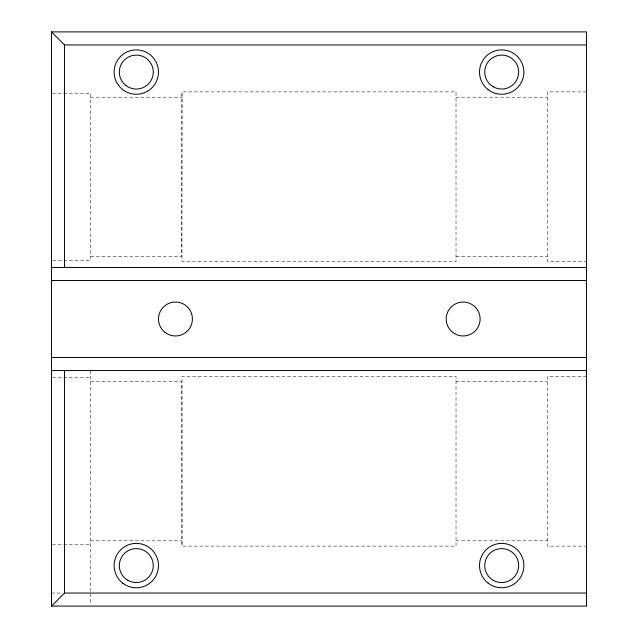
<?xml version="1.0" encoding="UTF-8"?>
<svg xmlns="http://www.w3.org/2000/svg" width="638" height="638" viewBox="0 0 638 638"><rect width="100%" height="100%" fill="white"/><g stroke="black" fill="none" stroke-linecap="round" stroke-linejoin="round"><path stroke-width="0.48" stroke-dasharray="3.19 2.39" d="M90.628 256.356L181.71 256.356L181.974 91.888L456.026 91.888L456.026 261.58L181.974 261.58L181.974 91.888M586.521 91.888L547.372 91.888L547.372 261.58L586.521 261.58M52.452 93.212L90.628 93.212L90.628 260.272L52.452 260.272M90.628 97.199L181.71 97.199M456.026 97.199L547.372 97.199M456.026 256.356L547.372 256.356M586.521 376.42L547.372 376.42L547.372 546.112L585.548 546.112M52.452 377.728L90.628 377.728M90.628 381.644L181.846 381.644L181.974 546.112L456.026 546.112L456.026 376.42L181.974 376.42L181.974 546.112M456.026 381.644L547.372 381.644M90.628 540.801L181.846 540.801M456.026 540.801L547.372 540.801M52.452 544.788L90.628 544.788M51.479 593.053L62.436 593.053M90.628 370.55L90.628 605.103"/><path stroke-width="0.96" d="M51.479 606.1L51.479 31.9L586.521 31.9L586.521 606.1L51.479 606.1L64.526 593.053L586.521 593.053M51.479 31.9L64.526 44.947L586.521 44.947M51.479 267.45L586.521 267.45M51.479 280.505L586.521 280.505M51.479 357.495L586.521 357.495M51.479 370.55L586.521 370.55M64.526 44.947L64.526 267.45M64.526 370.55L64.526 593.053M127.815 580.269A16.963 16.963 0 0 0 153.264 565.579A16.963 16.963 0 0 0 127.815 550.889A16.963 16.963 0 0 0 127.815 580.269M493.214 580.269A16.963 16.963 0 0 0 518.662 565.579A16.963 16.963 0 0 0 493.214 550.889A16.963 16.963 0 0 0 493.214 580.269M488.198 583.18A22.186 22.186 0 0 0 523.694 568.474A22.186 22.186 0 0 0 493.214 545.083A22.186 22.186 0 0 0 488.198 583.18M125.973 85.532A16.963 16.963 0 0 0 153.12 74.287A16.963 16.963 0 0 0 129.809 56.399A16.963 16.963 0 0 0 125.973 85.532M165.122 332.462A16.963 16.963 0 0 0 192.269 321.217A16.963 16.963 0 0 0 168.958 303.329A16.963 16.963 0 0 0 165.122 332.462M454.671 333.69A16.963 16.963 0 0 0 480.119 319A16.963 16.963 0 0 0 454.671 304.31A16.963 16.963 0 0 0 454.671 333.69M122.791 89.671A22.186 22.186 0 0 0 158.296 74.965A22.186 22.186 0 0 0 127.807 51.574A22.186 22.186 0 0 0 122.791 89.671M488.198 89.671A22.186 22.186 0 0 0 523.694 74.965A22.186 22.186 0 0 0 493.214 51.574A22.186 22.186 0 0 0 488.198 89.671M122.791 583.18A22.186 22.186 0 0 0 158.296 568.474A22.186 22.186 0 0 0 127.807 545.083A22.186 22.186 0 0 0 122.791 583.18M493.214 86.76A16.963 16.963 0 0 0 518.662 72.07A16.963 16.963 0 0 0 493.214 57.38A16.963 16.963 0 0 0 493.214 86.76"/></g></svg>
